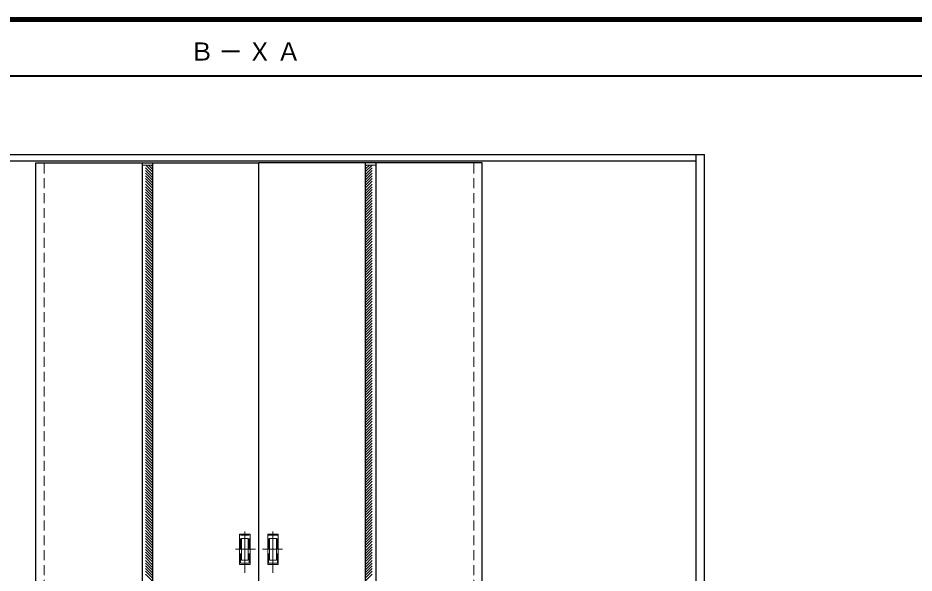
# Model space of a CAD drawing. Units: millimetres, scale not verified. Extents: x -6000 to 5700, y -4307 to 4175.
# Drawn here: x -3520 to -267, y 2160 to 4175 of the extents above; entities that cross this region are included whole.
import ezdxf

# ---------------------------------------------------------------- set-up
doc = ezdxf.new("R2010")
doc.units = ezdxf.units.MM
doc.header["$LTSCALE"] = 30
doc.linetypes.add('CHAIN1', pattern=[8, 5, -1, 1, -1])
doc.linetypes.add('DASHED1', pattern=[1.8, 1.2, -0.6])
for name, color, linetype, lineweight in [('0-2_扉', 3, 'Continuous', 25), ('0-3_仕上げ', 4, 'DASHED1', 9), ('0-4_枠', 3, 'Continuous', 25), ('0-6_引手', 7, 'Continuous', 18), ('0-A_文字', 7, 'Continuous', 18), ('F-1_枠', 6, 'Continuous', 40)]:
    doc.layers.add(name, color=color, linetype=linetype, lineweight=lineweight)
doc.styles.add('ＭＳ ゴシック', font='')
doc.styles.get('ＭＳ ゴシック').set_extended_font_data('MS Gothic')

msp = doc.modelspace()

# ---------------------------------------------------------------- linework, layer by layer
at = {"layer": '0-2_扉'}
for p, q in [((-3455, 3648.75), (-2645, 3648.75)), ((-3455, 1288.75), (-3455, 3648.75)), ((-1835, 3648.75), (-2645, 3648.75)), ((-2645, 1288.75), (-2645, 3648.75)), ((-1835, 1288.75), (-1835, 3648.75))]:
    msp.add_line(p, q, dxfattribs=at)
at = {"layer": '0-2_扉', "color": 4, "linetype": 'DASHED1', "lineweight": 9}
for p, q in [((-3425, 1288.75), (-3425, 3648.75)), ((-1865, 1288.75), (-1865, 3648.75))]:
    msp.add_line(p, q, dxfattribs=at)
at = {"layer": '0-3_仕上げ', "color": 3, "linetype": 'Continuous', "lineweight": 25}
for p, q in [((-3069, 3648.75), (-3069, 1288.75)), ((-3031, 3648.75), (-3031, 1288.75)), ((-2259, 3648.75), (-2259, 1288.75)), ((-2221, 3648.75), (-2221, 1288.75))]:
    msp.add_line(p, q, dxfattribs=at)
at = {"layer": '0-3_仕上げ', "color": 7, "linetype": 'Continuous', "lineweight": 18}
for p, q in [((-3031, 3640.75), (-3069, 3640.75)), ((-2259, 3640.75), (-2221, 3640.75))]:
    msp.add_line(p, q, dxfattribs=at)
at = {"layer": '0-3_仕上げ'}
for p, q in [((-3031, 3596.04), (-3069, 3634.04)), ((-3031, 3586.14), (-3069, 3624.14)), ((-3031, 3576.24), (-3069, 3614.24)), ((-3031, 3605.94), (-3065.81, 3640.75)), ((-3031, 3615.84), (-3055.91, 3640.75)), ((-3031, 3625.74), (-3046.01, 3640.75)), ((-3031, 3635.64), (-3036.11, 3640.75)), ((-2259, 3635.64), (-2253.89, 3640.75)), ((-2259, 3625.74), (-2243.99, 3640.75)), ((-2259, 3615.84), (-2234.09, 3640.75)), ((-2259, 3605.94), (-2224.19, 3640.75)), ((-2259, 3596.04), (-2221, 3634.04)), ((-2259, 3586.14), (-2221, 3624.14)), ((-2259, 3576.24), (-2221, 3614.24)), ((-3031, 3566.34), (-3069, 3604.34)), ((-3031, 3556.44), (-3069, 3594.44)), ((-3031, 3546.54), (-3069, 3584.54)), ((-2259, 3566.34), (-2221, 3604.34)), ((-2259, 3556.44), (-2221, 3594.44)), ((-2259, 3546.54), (-2221, 3584.54)), ((-3031, 3536.64), (-3069, 3574.64)), ((-3031, 3526.74), (-3069, 3564.74)), ((-3031, 3516.84), (-3069, 3554.84)), ((-2259, 3536.64), (-2221, 3574.64)), ((-2259, 3526.74), (-2221, 3564.74)), ((-2259, 3516.84), (-2221, 3554.84)), ((-3031, 3506.94), (-3069, 3544.94)), ((-3031, 3497.04), (-3069, 3535.04)), ((-3031, 3487.14), (-3069, 3525.14)), ((-3031, 3477.24), (-3069, 3515.24)), ((-2259, 3506.94), (-2221, 3544.94)), ((-2259, 3497.04), (-2221, 3535.04)), ((-2259, 3487.14), (-2221, 3525.14)), ((-2259, 3477.24), (-2221, 3515.24)), ((-3031, 3467.35), (-3069, 3505.35)), ((-3031, 3457.45), (-3069, 3495.45)), ((-3031, 3447.55), (-3069, 3485.55)), ((-2259, 3467.35), (-2221, 3505.35)), ((-2259, 3457.45), (-2221, 3495.45)), ((-2259, 3447.55), (-2221, 3485.55)), ((-3031, 3437.65), (-3069, 3475.65)), ((-3031, 3427.75), (-3069, 3465.75)), ((-3031, 3417.85), (-3069, 3455.85)), ((-2259, 3437.65), (-2221, 3475.65)), ((-2259, 3427.75), (-2221, 3465.75)), ((-2259, 3417.85), (-2221, 3455.85)), ((-3031, 3407.95), (-3069, 3445.95)), ((-3031, 3398.05), (-3069, 3436.05)), ((-3031, 3388.15), (-3069, 3426.15)), ((-3031, 3378.25), (-3069, 3416.25)), ((-2259, 3407.95), (-2221, 3445.95)), ((-2259, 3398.05), (-2221, 3436.05)), ((-2259, 3388.15), (-2221, 3426.15)), ((-2259, 3378.25), (-2221, 3416.25)), ((-3031, 3368.35), (-3069, 3406.35)), ((-3031, 3358.45), (-3069, 3396.45)), ((-3031, 3348.55), (-3069, 3386.55)), ((-2259, 3368.35), (-2221, 3406.35)), ((-2259, 3358.45), (-2221, 3396.45)), ((-2259, 3348.55), (-2221, 3386.55)), ((-3031, 3338.65), (-3069, 3376.65)), ((-3031, 3328.75), (-3069, 3366.75)), ((-3031, 3318.85), (-3069, 3356.85)), ((-2259, 3338.65), (-2221, 3376.65)), ((-2259, 3328.75), (-2221, 3366.75)), ((-2259, 3318.85), (-2221, 3356.85)), ((-3031, 3308.95), (-3069, 3346.95)), ((-3031, 3299.05), (-3069, 3337.05)), ((-3031, 3289.15), (-3069, 3327.15)), ((-2259, 3308.95), (-2221, 3346.95)), ((-2259, 3299.05), (-2221, 3337.05)), ((-2259, 3289.15), (-2221, 3327.15)), ((-3031, 3279.25), (-3069, 3317.25)), ((-3031, 3269.36), (-3069, 3307.36)), ((-3031, 3259.46), (-3069, 3297.46)), ((-3031, 3249.56), (-3069, 3287.56)), ((-2259, 3279.25), (-2221, 3317.25)), ((-2259, 3269.36), (-2221, 3307.36)), ((-2259, 3259.46), (-2221, 3297.46)), ((-2259, 3249.56), (-2221, 3287.56)), ((-3031, 3239.66), (-3069, 3277.66)), ((-3031, 3229.76), (-3069, 3267.76)), ((-3031, 3219.86), (-3069, 3257.86)), ((-2259, 3239.66), (-2221, 3277.66)), ((-2259, 3229.76), (-2221, 3267.76)), ((-2259, 3219.86), (-2221, 3257.86)), ((-3031, 3209.96), (-3069, 3247.96)), ((-3031, 3200.06), (-3069, 3238.06)), ((-3031, 3190.16), (-3069, 3228.16)), ((-2259, 3209.96), (-2221, 3247.96)), ((-2259, 3200.06), (-2221, 3238.06)), ((-2259, 3190.16), (-2221, 3228.16)), ((-3031, 3180.26), (-3069, 3218.26)), ((-3031, 3170.36), (-3069, 3208.36)), ((-3031, 3160.46), (-3069, 3198.46)), ((-3031, 3150.56), (-3069, 3188.56)), ((-2259, 3180.26), (-2221, 3218.26)), ((-2259, 3170.36), (-2221, 3208.36)), ((-2259, 3160.46), (-2221, 3198.46)), ((-2259, 3150.56), (-2221, 3188.56)), ((-3031, 3140.66), (-3069, 3178.66)), ((-3031, 3130.76), (-3069, 3168.76)), ((-3031, 3120.86), (-3069, 3158.86)), ((-2259, 3140.66), (-2221, 3178.66)), ((-2259, 3130.76), (-2221, 3168.76)), ((-2259, 3120.86), (-2221, 3158.86)), ((-3031, 3110.96), (-3069, 3148.96)), ((-3031, 3101.06), (-3069, 3139.06)), ((-3031, 3091.16), (-3069, 3129.16)), ((-2259, 3110.96), (-2221, 3148.96)), ((-2259, 3101.06), (-2221, 3139.06)), ((-2259, 3091.16), (-2221, 3129.16)), ((-3031, 3081.27), (-3069, 3119.27)), ((-3031, 3071.37), (-3069, 3109.37)), ((-3031, 3061.47), (-3069, 3099.47)), ((-2259, 3081.27), (-2221, 3119.27)), ((-2259, 3071.37), (-2221, 3109.37)), ((-2259, 3061.47), (-2221, 3099.47)), ((-3031, 3051.57), (-3069, 3089.57)), ((-3031, 3041.67), (-3069, 3079.67)), ((-3031, 3031.77), (-3069, 3069.77)), ((-3031, 3021.87), (-3069, 3059.87)), ((-2259, 3051.57), (-2221, 3089.57)), ((-2259, 3041.67), (-2221, 3079.67)), ((-2259, 3031.77), (-2221, 3069.77)), ((-2259, 3021.87), (-2221, 3059.87)), ((-3031, 3011.97), (-3069, 3049.97)), ((-3031, 3002.07), (-3069, 3040.07)), ((-3031, 2992.17), (-3069, 3030.17)), ((-2259, 3011.97), (-2221, 3049.97)), ((-2259, 3002.07), (-2221, 3040.07)), ((-2259, 2992.17), (-2221, 3030.17)), ((-3031, 2982.27), (-3069, 3020.27)), ((-3031, 2972.37), (-3069, 3010.37)), ((-3031, 2962.47), (-3069, 3000.47)), ((-2259, 2982.27), (-2221, 3020.27)), ((-2259, 2972.37), (-2221, 3010.37)), ((-2259, 2962.47), (-2221, 3000.47)), ((-3031, 2952.57), (-3069, 2990.57)), ((-3031, 2942.67), (-3069, 2980.67)), ((-3031, 2932.77), (-3069, 2970.77)), ((-3031, 2922.87), (-3069, 2960.87)), ((-2259, 2952.57), (-2221, 2990.57)), ((-2259, 2942.67), (-2221, 2980.67)), ((-2259, 2932.77), (-2221, 2970.77)), ((-2259, 2922.87), (-2221, 2960.87)), ((-3031, 2912.97), (-3069, 2950.97)), ((-3031, 2903.07), (-3069, 2941.07)), ((-3031, 2893.17), (-3069, 2931.17)), ((-2259, 2912.97), (-2221, 2950.97)), ((-2259, 2903.07), (-2221, 2941.07)), ((-2259, 2893.17), (-2221, 2931.17)), ((-3031, 2883.28), (-3069, 2921.28)), ((-3031, 2873.38), (-3069, 2911.38)), ((-3031, 2863.48), (-3069, 2901.48)), ((-2259, 2883.28), (-2221, 2921.28)), ((-2259, 2873.38), (-2221, 2911.38)), ((-2259, 2863.48), (-2221, 2901.48)), ((-3031, 2853.58), (-3069, 2891.58)), ((-3031, 2843.68), (-3069, 2881.68)), ((-3031, 2833.78), (-3069, 2871.78)), ((-2259, 2853.58), (-2221, 2891.58)), ((-2259, 2843.68), (-2221, 2881.68)), ((-2259, 2833.78), (-2221, 2871.78)), ((-3031, 2823.88), (-3069, 2861.88)), ((-3031, 2813.98), (-3069, 2851.98)), ((-3031, 2804.08), (-3069, 2842.08)), ((-3031, 2794.18), (-3069, 2832.18)), ((-2259, 2823.88), (-2221, 2861.88)), ((-2259, 2813.98), (-2221, 2851.98)), ((-2259, 2804.08), (-2221, 2842.08)), ((-2259, 2794.18), (-2221, 2832.18)), ((-3031, 2784.28), (-3069, 2822.28)), ((-3031, 2774.38), (-3069, 2812.38)), ((-3031, 2764.48), (-3069, 2802.48)), ((-2259, 2784.28), (-2221, 2822.28)), ((-2259, 2774.38), (-2221, 2812.38)), ((-2259, 2764.48), (-2221, 2802.48)), ((-3031, 2754.58), (-3069, 2792.58)), ((-3031, 2744.68), (-3069, 2782.68)), ((-3031, 2734.78), (-3069, 2772.78)), ((-2259, 2754.58), (-2221, 2792.58)), ((-2259, 2744.68), (-2221, 2782.68)), ((-2259, 2734.78), (-2221, 2772.78)), ((-3031, 2724.88), (-3069, 2762.88)), ((-3031, 2714.98), (-3069, 2752.98)), ((-3031, 2705.08), (-3069, 2743.08)), ((-3031, 2695.18), (-3069, 2733.18)), ((-2259, 2724.88), (-2221, 2762.88)), ((-2259, 2714.98), (-2221, 2752.98)), ((-2259, 2705.08), (-2221, 2743.08)), ((-2259, 2695.18), (-2221, 2733.18)), ((-3031, 2685.29), (-3069, 2723.29)), ((-3031, 2675.39), (-3069, 2713.39)), ((-3031, 2665.49), (-3069, 2703.49)), ((-2259, 2685.29), (-2221, 2723.29)), ((-2259, 2675.39), (-2221, 2713.39)), ((-2259, 2665.49), (-2221, 2703.49)), ((-3031, 2655.59), (-3069, 2693.59)), ((-3031, 2645.69), (-3069, 2683.69)), ((-3031, 2635.79), (-3069, 2673.79)), ((-2259, 2655.59), (-2221, 2693.59)), ((-2259, 2645.69), (-2221, 2683.69)), ((-2259, 2635.79), (-2221, 2673.79)), ((-3031, 2625.89), (-3069, 2663.89)), ((-3031, 2615.99), (-3069, 2653.99)), ((-3031, 2606.09), (-3069, 2644.09)), ((-2259, 2625.89), (-2221, 2663.89)), ((-2259, 2615.99), (-2221, 2653.99)), ((-2259, 2606.09), (-2221, 2644.09)), ((-3031, 2596.19), (-3069, 2634.19)), ((-3031, 2586.29), (-3069, 2624.29)), ((-3031, 2576.39), (-3069, 2614.39)), ((-3031, 2566.49), (-3069, 2604.49)), ((-2259, 2596.19), (-2221, 2634.19)), ((-2259, 2586.29), (-2221, 2624.29)), ((-2259, 2576.39), (-2221, 2614.39)), ((-2259, 2566.49), (-2221, 2604.49)), ((-3031, 2556.59), (-3069, 2594.59)), ((-3031, 2546.69), (-3069, 2584.69)), ((-3031, 2536.79), (-3069, 2574.79)), ((-2259, 2556.59), (-2221, 2594.59)), ((-2259, 2546.69), (-2221, 2584.69)), ((-2259, 2536.79), (-2221, 2574.79)), ((-3031, 2526.89), (-3069, 2564.89)), ((-3031, 2516.99), (-3069, 2554.99)), ((-3031, 2507.09), (-3069, 2545.09)), ((-2259, 2526.89), (-2221, 2564.89)), ((-2259, 2516.99), (-2221, 2554.99)), ((-2259, 2507.09), (-2221, 2545.09)), ((-3031, 2497.19), (-3069, 2535.19)), ((-3031, 2487.3), (-3069, 2525.3)), ((-3031, 2477.4), (-3069, 2515.4)), ((-3031, 2467.5), (-3069, 2505.5)), ((-2259, 2497.19), (-2221, 2535.19)), ((-2259, 2487.3), (-2221, 2525.3)), ((-2259, 2477.4), (-2221, 2515.4)), ((-2259, 2467.5), (-2221, 2505.5)), ((-3031, 2457.6), (-3069, 2495.6)), ((-3031, 2447.7), (-3069, 2485.7)), ((-3031, 2437.8), (-3069, 2475.8)), ((-2259, 2457.6), (-2221, 2495.6)), ((-2259, 2447.7), (-2221, 2485.7)), ((-2259, 2437.8), (-2221, 2475.8)), ((-3031, 2427.9), (-3069, 2465.9)), ((-3031, 2418), (-3069, 2456)), ((-3031, 2408.1), (-3069, 2446.1)), ((-2259, 2427.9), (-2221, 2465.9)), ((-2259, 2418), (-2221, 2456)), ((-2259, 2408.1), (-2221, 2446.1)), ((-3031, 2398.2), (-3069, 2436.2)), ((-3031, 2388.3), (-3069, 2426.3)), ((-3031, 2378.4), (-3069, 2416.4)), ((-2259, 2398.2), (-2221, 2436.2)), ((-2259, 2388.3), (-2221, 2426.3)), ((-2259, 2378.4), (-2221, 2416.4)), ((-3031, 2368.5), (-3069, 2406.5)), ((-3031, 2358.6), (-3069, 2396.6)), ((-3031, 2348.7), (-3069, 2386.7)), ((-3031, 2338.8), (-3069, 2376.8)), ((-2259, 2368.5), (-2221, 2406.5)), ((-2259, 2358.6), (-2221, 2396.6)), ((-2259, 2348.7), (-2221, 2386.7)), ((-2259, 2338.8), (-2221, 2376.8)), ((-3031, 2328.9), (-3069, 2366.9)), ((-3031, 2319), (-3069, 2357)), ((-3031, 2309.1), (-3069, 2347.1)), ((-2259, 2328.9), (-2221, 2366.9)), ((-2259, 2319), (-2221, 2357)), ((-2259, 2309.1), (-2221, 2347.1)), ((-3031, 2299.2), (-3069, 2337.2)), ((-3031, 2289.31), (-3069, 2327.31)), ((-3031, 2279.41), (-3069, 2317.41)), ((-2259, 2299.2), (-2221, 2337.2)), ((-2259, 2289.31), (-2221, 2327.31)), ((-2259, 2279.41), (-2221, 2317.41)), ((-3031, 2269.51), (-3069, 2307.51)), ((-3031, 2259.61), (-3069, 2297.61)), ((-3031, 2249.71), (-3069, 2287.71)), ((-3031, 2239.81), (-3069, 2277.81)), ((-2259, 2269.51), (-2221, 2307.51)), ((-2259, 2259.61), (-2221, 2297.61)), ((-2259, 2249.71), (-2221, 2287.71)), ((-2259, 2239.81), (-2221, 2277.81)), ((-3031, 2229.91), (-3069, 2267.91)), ((-3031, 2220.01), (-3069, 2258.01)), ((-3031, 2210.11), (-3069, 2248.11)), ((-2259, 2229.91), (-2221, 2267.91)), ((-2259, 2220.01), (-2221, 2258.01)), ((-2259, 2210.11), (-2221, 2248.11)), ((-3031, 2200.21), (-3069, 2238.21)), ((-3031, 2190.31), (-3069, 2228.31)), ((-3031, 2180.41), (-3069, 2218.41)), ((-2259, 2200.21), (-2221, 2238.21)), ((-2259, 2190.31), (-2221, 2228.31)), ((-2259, 2180.41), (-2221, 2218.41)), ((-3031, 2170.51), (-3069, 2208.51)), ((-3031, 2160.61), (-3069, 2198.61)), ((-3031, 2150.71), (-3069, 2188.71)), ((-2259, 2170.51), (-2221, 2208.51)), ((-2259, 2160.61), (-2221, 2198.61)), ((-2259, 2150.71), (-2221, 2188.71)), ((-3031, 2140.81), (-3069, 2178.81)), ((-3031, 2130.91), (-3069, 2168.91)), ((-2259, 2140.81), (-2221, 2178.81)), ((-2259, 2130.91), (-2221, 2168.91))]:
    msp.add_line(p, q, dxfattribs=at)
at = {"layer": '0-4_枠'}
for p, q in [((-4262, 3679.25), (-1028, 3679.25)), ((-1058, 1279.25), (-1058, 3679.25)), ((-1028, 1279.25), (-1028, 3679.25)), ((-4232, 3656.25), (-1058, 3656.25))]:
    msp.add_line(p, q, dxfattribs=at)
at = {"layer": '0-4_枠', "color": 4, "linetype": 'DASHED1', "lineweight": 9}
for p, q in [((-3455, 1288.75), (-3455, 3656.25)), ((-3425, 1288.75), (-3425, 3656.25)), ((-1865, 1288.75), (-1865, 3656.25)), ((-1835, 1288.75), (-1835, 3656.25))]:
    msp.add_line(p, q, dxfattribs=at)
at = {"layer": '0-6_引手', "linetype": 'CHAIN1'}
for p, q in [((-2696, 2161.02), (-2696, 2331.87)), ((-2594, 2161.02), (-2594, 2331.87)), ((-2657.93, 2246.25), (-2730.44, 2246.25)), ((-2632.07, 2246.25), (-2559.56, 2246.25))]:
    msp.add_line(p, q, dxfattribs=at)
at = {"layer": '0-6_引手'}
for p, q in [((-2677, 2301.25), (-2715, 2301.25)), ((-2715, 2191.25), (-2715, 2301.25)), ((-2683.5, 2285.25), (-2708.5, 2285.25)), ((-2708.5, 2207.25), (-2708.5, 2285.25)), ((-2683.5, 2207.25), (-2683.5, 2285.25)), ((-2677, 2191.25), (-2677, 2301.25)), ((-2613, 2301.25), (-2575, 2301.25)), ((-2613, 2191.25), (-2613, 2301.25)), ((-2606.5, 2285.25), (-2581.5, 2285.25)), ((-2606.5, 2207.25), (-2606.5, 2285.25)), ((-2581.5, 2207.25), (-2581.5, 2285.25)), ((-2575, 2191.25), (-2575, 2301.25)), ((-2677, 2191.25), (-2715, 2191.25)), ((-2683.5, 2207.25), (-2708.5, 2207.25)), ((-2613, 2191.25), (-2575, 2191.25)), ((-2606.5, 2207.25), (-2581.5, 2207.25))]:
    msp.add_line(p, q, dxfattribs=at)
at = {"layer": '0-6_引手', "linetype": 'DASHED1'}
for p, q in [((-2712, 2195.25), (-2712, 2297.25)), ((-2578, 2195.25), (-2578, 2297.25)), ((-2680, 2195.25), (-2712, 2195.25)), ((-2610, 2195.25), (-2578, 2195.25))]:
    msp.add_line(p, q, dxfattribs=at)
for points in [[(-2680, 2195.25), (-2680, 2297.25), (-2712, 2297.25)], [(-2610, 2195.25), (-2610, 2297.25), (-2578, 2297.25)]]:
    msp.add_lwpolyline(points, dxfattribs=at)
at = {"layer": 'F-1_枠'}
for p, q in [((-6000, 4175), (5700, 4175)), ((-6000, 4170), (5700, 4170)), ((-6000, 4165), (5700, 4165)), ((-6000, 3965), (5700, 3965))]:
    msp.add_line(p, q, dxfattribs=at)

# ---------------------------------------------------------------- texts
at = {"layer": '0-A_文字', "insert": (-2897.5, 4020), "char_height": 65.98, "attachment_point": 7, "style": 'ＭＳ ゴシック'}
msp.add_mtext('\\T1.17;Ｂ－ＸＡ', dxfattribs=at)

doc.saveas('drawing.dxf')
